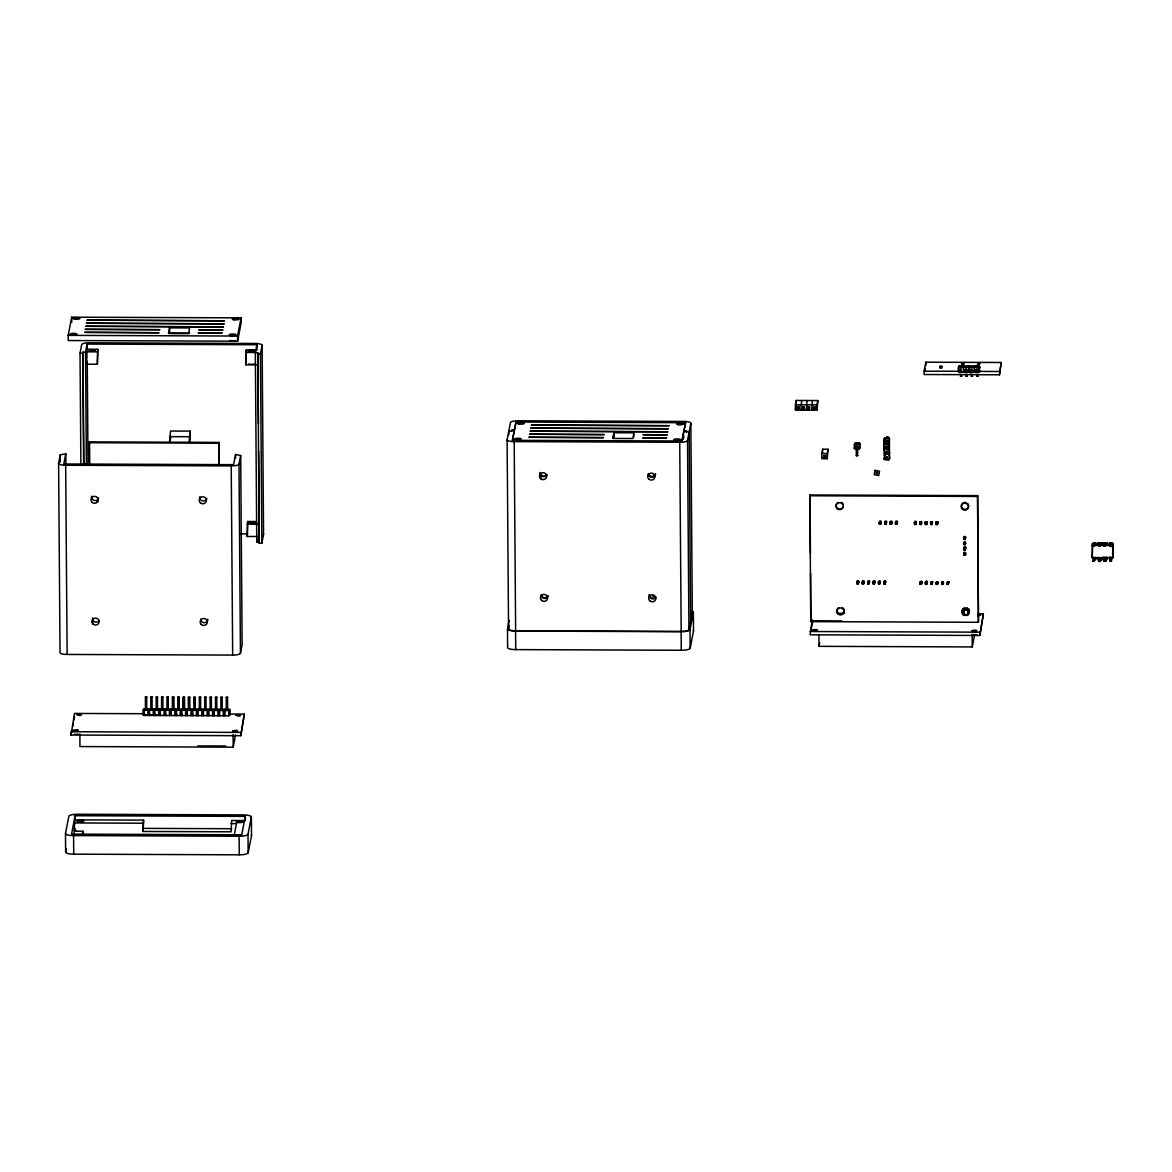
<?xml version="1.0" encoding="UTF-8"?>
<svg xmlns="http://www.w3.org/2000/svg" width="1172" height="1172" viewBox="0 0 1172 1172"><rect width="100%" height="100%" fill="white"/><g stroke="black" fill="none" stroke-linecap="round" stroke-linejoin="round"><path stroke-width="1.5" d="M1093.549 543.471L1093.286 544.775L1095.439 544.628L1095.674 543.442M857.069 581.283L858.505 581.078L858.505 582.308L858.212 583.832L856.937 583.832C855.882 578.997 861.317 584.139 857.084 583.334C855.736 577.972 861.596 583.202 857.245 582.528M869.829 581.839L869.053 582.836M881.491 522.067L879.381 522.932L879.381 524.162L880.655 524.177L880.978 522.566M875.22 581.869L873.638 582.748M886.882 522.082L885.549 523.078M886.003 581.913L884.201 582.63M897.664 522.126L896.082 523.02M916.504 522.199C915.596 525.246 912.842 520.529 915.977 521.306M921.749 523.034C917.793 526.155 922.1 518.551 921.295 524.485L920.02 524.47L920.02 523.239L920.313 521.716L921.588 521.496L919.815 521.95M1112.55 552.774A3.194 3.091 11 0 0 1113.371 552.891L1113.048 557.755L1092.245 557.682L1092.509 543.574L1113.312 543.662L1113.283 553.389A3.194 3.091 11 0 1 1112.448 553.287M1113.312 543.662L1111.847 544.335L1111.862 542.958L1109.737 542.944C1111.041 545.024 1106.031 545.009 1107.32 542.944L1103.497 542.929C1102.5 546.313 1095.644 543.486 1093.564 542.885L1093.007 546.255L1094.384 546.255L1095.674 543.032L1092.333 544.072M1107.071 544.262L1104.2 546.298L1107.071 544.672L1107.32 542.944M1111.862 542.958L1111.29 546.328L1110.236 546.313L1109.737 542.944M1113.048 557.755L1113.122 544.16M1110.031 561.388L1109.825 557.315L1111.979 557.257L1111.408 561.388L1110.031 560.963L1111.95 558.165L1109.825 558.15M68.181 335.368L71.712 317.187L241.08 317.861L241.124 323.018L237.579 341.199L68.225 340.539L68.181 335.368L237.55 336.042L241.08 317.861M65.779 453.813L63.801 463.98L233.594 464.654L235.572 454.487L240.685 455.527L242.121 644.703L240.436 653.346A7.442 1.773 -0.4 0 1 232.671 655.089L67.126 654.445A7.442 1.773 -0.4 0 1 60.036 652.628L58.6 463.453L60.285 454.809L65.779 453.813L65.866 464.727M80.883 464.156L80.033 353.197L81.718 344.553A7.442 1.773 -0.4 0 1 89.482 342.81L255.027 343.469A7.442 1.773 -0.4 0 1 262.118 345.271L263.554 534.447L261.869 543.09L259.115 543.076L257.884 352.831L255.335 352.816L256.771 542.006L259.32 542.006L258.631 451.059M83.637 464.171L82.787 353.212L82.992 352.142L85.541 352.142L87.109 344.07L256.902 344.744L256.946 349.901L246.325 349.857L245.827 352.45L245.915 364.829L256.536 364.873M87.153 349.227L97.759 349.271L97.364 364.243L86.743 364.199L87.109 344.07M86.743 364.199L87.255 361.606L88.032 464.127M97.364 364.243L97.759 349.271M89.409 464.434L89.409 441.888L218.871 442.401L219.032 464.127M229.712 714.056L244.318 714.114L240.787 735.708L70.994 735.034L74.525 713.44L143.907 713.719M70.994 735.034L71.975 730.053M72.62 726.728L73.265 723.402M73.909 720.062L74.554 716.737M65.486 833.526L68.84 816.254A8.497 2.036 -0.4 0 1 77.733 814.247L243.278 814.906A8.497 2.036 -0.4 0 1 251.365 816.972L251.511 835.548L248.142 852.82A8.497 2.036 -0.4 0 1 239.264 854.813L73.719 854.168A8.497 2.036 -0.4 0 1 65.632 852.103L65.486 833.526A8.497 2.036 -0.4 0 0 73.587 835.592L239.117 836.251A8.497 2.036 -0.4 0 0 248.01 834.244L251.365 816.972M65.632 852.103L66.291 848.645M169.574 327.838L168.475 333.537L188.531 333.61L189.63 327.926L169.574 327.838L169.618 332.995L189.674 333.082M75.111 815.712L71.536 834.112L241.74 834.786L245.314 816.386L75.111 815.712L73.909 834.728M82.187 834.757L82.875 831.226L74.598 831.197M169.515 441.917L170.57 431.047L190.201 431.12L189.805 442.518M170.174 442.445L170.614 436.614M189.146 441.99L190.201 431.12M145.416 697.047L146.69 697.047L145.416 697.047L145.445 709.734L146.778 709.426L145.445 709.734M143.336 709.998L144.39 708.943L228.95 709.265L229.756 709.485L229.8 714.715L228.73 715.784L144.185 715.447L143.38 715.242L143.336 709.998L228.701 710.54L229.756 709.485M143.38 715.242L143.497 709.133M150.807 697.062L152.082 697.076L150.807 697.062L150.836 709.749L152.17 709.456L150.836 709.749M148.888 709.163L148.771 715.257L148.932 714.393M156.198 697.091L157.473 697.091L156.198 697.091L156.228 709.778L157.561 709.47L156.228 709.778M154.279 709.177L154.162 715.286L154.323 714.422M161.59 697.106L162.864 697.12L161.59 697.106L161.619 709.793L162.952 709.5L161.619 709.793M159.67 709.207L159.539 715.301L160.608 714.246M166.981 697.135L168.241 697.135L166.981 697.135L167.01 709.822L168.285 709.822L168.241 697.135M245.314 816.386L245.358 820.517L231.66 820.459L231.118 831.812L143.043 831.461L143.57 820.122L75.14 819.843M165.062 709.221L164.93 715.33L165.999 714.261M143.043 831.461L143.57 820.122M218.871 464.947L218.871 442.401M172.372 697.15L173.632 697.164L172.372 697.15L172.401 709.836L173.676 709.836L173.632 697.164M170.453 709.25L170.321 715.345L171.39 714.29M172.401 709.836L173.734 709.543M177.763 697.179L179.023 697.179L177.763 697.179L177.792 709.866L179.067 709.866L179.023 697.179M175.844 709.265L175.712 715.374L176.767 714.305M177.792 709.866L179.126 709.558M245.915 364.829L246.325 349.857M183.081 697.501L184.414 697.208L184.458 709.88L183.184 709.88L183.081 697.501L184.414 697.208M181.235 709.28L181.103 715.389L182.158 714.319M183.184 709.88L183.14 697.193M188.472 697.516L189.805 697.223L189.849 709.91L188.575 709.895L188.472 697.516L189.805 697.223M255.335 352.816L256.902 344.744M186.626 709.309L186.495 715.418M188.575 709.895L188.531 697.223M189.849 709.91L188.633 709.602M240.436 653.346L239 464.171L240.685 455.527M261.869 543.09L260.433 353.915L262.118 345.271M193.863 697.545L195.197 697.237L195.241 709.924L193.966 709.924L193.863 697.545L195.197 697.237M192.018 709.324L191.886 715.433L192.94 714.363M199.313 697.267L200.588 697.267L199.313 697.267L199.357 709.939L200.69 709.646L199.357 709.939M197.409 709.353L197.277 715.447L198.332 714.393M204.704 697.281L205.979 697.281L204.704 697.281L204.748 709.968L206.082 709.661L204.748 709.968M202.8 709.368L202.668 715.477M210.096 697.296L211.37 697.311L210.096 697.296L210.14 709.983L211.473 709.69L210.14 709.983M208.191 709.397L208.059 715.491L209.114 714.437M257.84 536.512L247.233 536.468L247.644 521.496L256.478 521.54M215.487 697.325L216.761 697.325L215.487 697.325L215.531 710.012L216.864 709.705L215.531 710.012M213.582 709.412L213.451 715.521M247.233 536.468L247.644 521.496M220.878 697.34L222.153 697.355L220.878 697.34L220.922 710.027L222.255 709.734M218.974 709.441L218.842 715.535M226.269 697.369L227.544 697.369L226.269 697.369L226.313 710.056L227.646 709.749L226.313 710.056M256.771 542.006L257.313 539.252M224.365 709.456L224.233 715.565M259.115 543.076L259.32 542.006M79.857 733.921L79.96 746.564L233.199 747.165L235.572 734.917M240.787 735.708L244.318 714.114M234.078 835.929L236.466 823.579L231.045 823.564M507.11 439.808L510.465 422.521A7.442 1.773 -0.4 0 1 518.244 420.777L683.789 421.437A7.442 1.773 -0.4 0 1 690.865 423.238L692.3 612.414L688.946 629.701A7.442 1.773 -0.4 0 1 681.181 631.444L515.636 630.785A7.442 1.773 -0.4 0 1 508.545 628.983L507.11 439.808A7.442 1.773 -0.4 0 0 514.186 441.61L679.731 442.269A7.442 1.773 -0.4 0 0 687.51 440.511L690.865 423.238M511.549 431.179L511.754 430.109L514.303 430.124M512.164 430.153L511.974 431.179L508.795 431.164L508.809 434.797M512.545 440.276L516.076 422.096M691.861 611.183A8.497 2.036 -0.4 0 1 693.37 612.429L693.502 630.99L690.147 648.263A8.497 2.036 -0.4 0 1 681.269 650.27L515.724 649.61A8.497 2.036 -0.4 0 1 507.623 647.545L507.491 628.983L509.161 620.34M508.545 628.983L509.219 625.526M613.059 438.387L614.143 432.805M681.899 440.95L685.444 422.755M683.232 439.485L683.877 436.189M686.206 430.842L686.001 431.867L689.195 431.882L690.63 621.057M686.426 431.867L686.631 430.798L684.082 430.842M690.147 648.263L690.015 629.701L693.37 612.429M795.436 404.794L796.271 400.472L817.836 400.56L817.031 410.024L795.466 409.951L795.436 404.794L816.987 404.867L817.836 400.56M795.466 409.951L796.271 400.472M797.194 408.354L797.502 406.757L798.777 406.757L798.469 409.599L797.209 409.599L797.194 408.354L798.469 408.354M797.209 409.599L797.502 406.757M798.469 409.599L798.879 406.259M801.663 400.487L800.857 409.966M802.586 408.383L802.893 406.772L804.168 406.787L803.86 409.614L802.6 409.614L802.586 408.383L803.86 408.383L804.168 406.787M802.6 409.614L802.893 406.772M807.054 400.516L806.248 409.98M807.977 408.398L808.284 406.801L809.559 406.801L809.251 409.643L807.977 409.643L807.977 408.398L809.251 408.398L809.559 406.801M807.977 409.643L808.284 406.801M812.445 400.531L811.639 410.01M813.368 408.413L813.676 406.816L814.95 406.831L814.643 409.658L813.368 409.658L813.368 408.413L814.643 408.427L814.95 406.831M813.368 409.658L813.676 406.816M809.837 495.771L809.999 494.965L977.668 495.624L978.459 622.288L810.79 621.629L809.837 495.771L977.507 496.445L977.668 495.624M821.792 453.535L822.627 449.213L828.018 449.242L827.227 458.721L821.836 458.692L821.792 453.535L827.183 453.564L828.018 449.242M823.55 457.109L823.857 455.498L825.132 455.512L824.839 458.34L823.564 458.34L823.55 457.109L824.824 457.109L825.132 455.512M823.564 458.34L823.857 455.498M810.79 621.629L810.599 573.386M977.902 613.864L983.381 613.894L979.851 635.473L810.072 634.814L812.299 619.871M811.039 629.818L812.65 621.512M854.3 444.891L855.399 442.782L859.091 442.796L859.94 443.631L859.721 448.422L858.886 449.242L854.329 448.407L855.399 442.782M854.329 448.407L854.549 443.602M855.194 449.228L855.443 447.938M856.307 455.703L857.64 455.395L856.307 455.703L856.234 446.722L857.64 446.034C858.563 448.217 855.37 448.202 856.366 446.034M857.582 455.703L857.64 446.034M974.635 634.697L972.262 646.944L819.023 646.329L819.711 642.842M859.721 448.422L859.091 442.796M858.886 449.242L859.135 447.953M859.691 444.921L859.94 443.631M883.937 439.793L885.036 437.683L888.64 437.698L889.489 438.518L889.27 443.397L888.435 444.217L883.966 443.382L885.036 437.683M883.966 443.382L884.186 438.504M856.937 583.832L857.245 582.308L858.505 582.308M884.01 448.627L884.23 443.734L884.01 448.627L889.328 450.297L889.343 453.886L884.904 454.692L884.01 450.268L885.109 448.158L884.01 450.268M858.212 583.832L858.505 581.078M885.666 442.503L885.959 440.98L887.233 440.98L886.94 443.748L885.666 443.734L885.666 442.503L886.94 442.503L887.233 440.98M885.666 443.734L885.959 440.98M884.04 453.857L884.289 452.568L885.153 453.403L884.084 459.102L888.552 459.951L889.636 457.827L888.757 453.418L889.607 452.597L888.713 448.173L889.519 442.108M884.054 455.512L885.153 453.403M885.695 447.733L886.003 446.21L887.277 446.224L886.984 448.979L885.71 448.979L885.695 447.733L886.97 447.748L887.277 446.224M885.71 448.979L886.003 446.21M884.084 459.102L884.333 457.812M885.739 452.978L886.032 451.454L887.307 451.454L887.028 454.223L885.754 454.223L885.739 452.978L887.014 452.978L887.307 451.454M889.27 443.397L888.64 437.698M885.754 454.223L886.032 451.454M884.933 459.937L885.197 458.633M885.783 458.223L886.076 456.699L887.351 456.699L887.058 459.468L885.783 459.453L885.783 458.223L887.058 458.223L887.351 456.699M889.24 439.808L889.489 438.518M885.783 459.453L886.076 456.699M863.896 582.337L863.603 583.861L862.328 583.846L862.621 581.092L864.291 581.312M862.328 583.846L862.636 582.323M888.713 448.173L888.464 449.462L889.563 447.352M889.314 448.642L889.533 443.763M863.603 583.861L863.896 581.092L862.446 581.297M889.328 450.297L889.577 449.008M889.343 453.886L889.607 452.597M888.552 459.951L889.636 457.827M889.387 459.116L889.607 454.238M869.287 582.352L868.994 583.876L867.719 583.876L868.013 581.107L869.683 581.327M879.381 522.932L879.894 521.159L881.344 521.555M867.719 583.876L868.027 582.352M879.381 524.162L879.703 522.566M868.994 583.876L869.287 581.122L867.837 581.327M873.111 583.89L873.404 582.367L874.678 582.367L874.385 583.905L873.111 583.89L873.404 581.136L874.898 581.136M884.772 524.192L885.094 522.595L886.369 522.595L886.047 524.192L884.772 524.192L885.08 521.35L886.559 521.35M874.385 583.905L874.678 581.136L873.228 581.341M886.047 524.192L886.354 521.35L884.904 521.569M880.069 582.396L879.776 583.92L878.502 583.92L878.795 581.151L880.465 581.371M878.502 583.92L878.795 582.396M890.163 524.206L890.486 522.609L891.76 522.609L891.438 524.221L890.163 524.206L890.471 521.379L892.126 521.599M879.776 583.92L880.069 581.151L878.619 581.371M891.438 524.221L891.746 521.379L890.295 521.584M924.093 371.202L925.851 362.192L1001.196 362.485L999.467 374.806L924.122 374.513L924.093 371.202L960.923 371.246L961.318 369.209L960.044 369.209L959.648 371.231L959.663 372.476L960.937 372.476L961.318 369.209M924.708 371.495L925.294 368.491M883.893 583.934L884.186 582.411L885.461 582.411L885.168 583.934L883.893 583.934L883.893 582.704L884.186 581.18L885.461 581.019M895.554 524.236L895.877 522.624L897.151 522.639L896.829 524.236L895.554 524.236L895.554 522.99L895.862 521.394L897.122 521.232M885.168 583.934L885.461 581.18L884.01 581.385M896.829 524.236L897.137 521.394L895.686 521.613M914.629 523.21L914.922 521.687L916.196 521.701L915.903 524.455L914.629 524.455L914.629 523.21L915.903 523.225L916.196 521.701M914.629 524.455L914.922 521.687M920.02 524.47L920.328 522.946M921.295 524.485L921.588 521.716M925.411 523.254L925.704 521.73L926.979 521.73L926.686 524.499L925.411 524.499L925.411 523.254L926.686 523.269M925.411 524.499L925.704 521.73M926.686 524.499L926.993 522.976L925.719 522.976M963.399 371.597L962.549 372.418L958.007 371.568L959.062 365.957L963.618 366.792L963.399 371.597L964.248 372.418L967.94 372.432L969.039 370.323M957.978 368.067L959.062 365.957M958.857 372.403L959.106 371.114M959.663 372.476L960.044 369.209M930.802 523.283L931.095 521.76L932.37 521.76L932.077 524.514L930.802 524.514L930.802 523.283L932.077 523.283L932.37 521.76M930.802 524.514L932.648 521.994M920.079 583.055L920.372 581.532L921.646 581.546L921.353 584.301L920.079 584.301L919.903 582.865L921.236 581.869L921.719 583.597L919.947 583.129L921.353 583.07L921.646 581.546M920.079 584.301L920.386 582.777L921.646 582.777M974.43 370.352L973.331 372.462L969.64 372.447L968.16 365.986L964.453 365.972L963.369 368.096L962.769 365.972M965.039 371.26L965.435 369.224L966.71 369.239L966.329 372.506L965.054 372.491L965.039 371.26L966.314 371.26L966.71 369.239M936.194 523.298L936.487 521.774L937.761 521.774L937.468 524.543L936.194 524.543L936.194 523.298L937.468 523.298M936.194 524.543L936.487 521.774M925.47 583.085L925.763 581.561L927.037 581.561L926.744 584.33L925.47 584.315L925.47 583.085L926.744 583.085M925.47 584.315L925.777 582.792M937.468 524.543L937.761 523.02M974.401 366.836L975.236 366.016L979.792 366.865L978.723 372.476L974.181 371.641L974.401 366.836L973.536 366.016L969.845 366.001L968.761 368.111L968.16 365.986M926.744 584.33L927.037 582.806M967.94 372.432L968.189 371.143M969.64 372.447L969.889 371.158M970.431 371.275L970.826 369.253L972.101 369.253L971.705 372.52L970.445 372.52L970.431 371.275L971.705 371.29L972.101 369.253M970.445 372.52L970.826 369.253M932.136 584.345L932.429 581.59L932.136 584.345L930.861 584.345L931.154 581.576M930.861 584.345L931.169 582.821M975.236 366.016L974.152 368.125L973.536 366.016M973.331 372.462L973.58 371.172M975.031 372.462L975.28 371.172M976.217 369.268L975.837 372.535L977.096 372.55L977.492 370.513L977.492 369.268L976.217 369.268L975.837 372.535M977.492 369.268L977.096 372.55M937.82 582.85L937.527 584.374L936.252 584.359L936.545 581.605M936.252 584.359L936.545 582.836M979.572 371.656L978.928 366.03M937.527 584.374L937.82 581.605M978.723 372.476L979.821 370.367M979.543 368.155L979.792 366.865M943.211 582.865L942.918 584.389L941.643 584.389L941.936 581.62M942.918 584.389L943.211 581.634M948.309 584.418L948.602 581.649L948.309 584.418L947.035 584.403C948.294 578.104 948.719 587.802 947.328 581.649M947.035 584.403L947.328 582.88L948.602 582.894M963.882 539.457L964.19 537.86L965.464 537.86L965.157 539.457L963.882 539.457L964.19 536.615L965.625 536.835M965.508 543.105L965.201 544.702L963.926 544.702L964.234 541.86M965.157 539.457C967.53 533.729 961.113 537.948 965.259 538.241M963.97 549.932L964.278 548.335L965.552 548.35L965.245 549.946L963.97 549.932L964.263 547.104L965.713 547.324M965.201 544.702L965.494 541.86M963.999 555.176L964.307 552.334L963.999 555.176L965.274 555.191L965.596 553.58L964.146 552.994L964.16 554.781L965.699 554.151L964.322 553.58M999.467 374.806L1001.196 362.485M965.245 549.946C967.779 544.76 961.333 547.734 965.083 548.833M965.274 555.191L965.582 552.349M968.819 609.25L963.428 609.235L963.296 615.329M979.851 635.473L983.381 613.894M1094.458 559.44L1094.179 561.315L1093.11 561.315L1093.652 558.106L1095.776 558.106L1095.556 559.703L1094.458 559.44L1095.556 559.703M1093.11 561.315L1093.681 557.183M1100.376 544.394L1101.68 544.658L1100.376 544.394L1100.083 546.284L1098.809 546.269L1099.102 544.804C1092.67 541.933 1109.225 543.017 1098.091 543.032L1098.091 544.277M1097.856 544.643L1098.091 543.471M1098.809 546.269L1099.102 544.394L1097.856 544.233M1097.974 559.703L1099.219 559.864L1097.974 559.703L1098.193 558.121L1102.017 558.136L1102.017 557.286L1102.046 558.473M1101.68 544.658L1101.914 543.046L1101.914 544.291M1100.493 559.454L1101.797 559.718L1100.493 559.454L1100.2 561.344L1098.926 561.344L1099.219 559.454M1103.248 544.658L1104.493 544.819L1103.248 544.658L1103.497 542.929L1107.291 543.076M1104.2 546.298L1104.493 544.409M1101.797 559.718L1102.017 558.136M1103.365 559.322L1103.584 558.15L1107.408 558.165L1105.592 561.359L1104.317 561.359L1104.61 559.469L1103.365 559.322L1104.61 559.879L1104.317 561.359M1103.365 559.733L1103.614 557.213M1107.071 544.672L1107.291 543.5M1105.592 561.359L1105.885 559.484L1107.188 559.747M1110.236 546.313L1110.514 544.438L1109.488 544.687M1109.606 559.747L1109.855 557.242M1092.245 557.682L1092.509 543.574M1095.791 558.502L1095.805 557.183M1098.208 558.517L1098.223 557.198M1107.423 558.546L1107.437 557.227L1103.584 557.286M930.597 521.994L932.37 521.54M920.093 581.781L921.866 581.327M925.484 581.795L926.51 581.034L927.535 581.81M963.911 552.554L965.113 554.063M879.513 521.54L880.963 521.335L880.655 524.177M925.309 521.73L927.257 521.98M963.618 366.792L964.453 365.972M883.981 445.038L884.816 444.203M969.01 366.821L969.845 366.001M932.37 522.99L931.095 523.152M965.142 544.306C967.354 542.021 961.816 542.006 964.073 544.291M942.815 583.949C945.57 582.308 940.222 580.902 941.79 583.671M225.639 745.963L197.702 745.978M962.402 613.791L962.373 610.29L963.267 610.099L968.658 610.114L968.673 613.601M78.48 734.273L74.437 734.258M976.73 634.682L972.672 634.667M926.51 523.239L925.162 522.243M977.961 367.29L979.059 367.041L978.049 366.777M977.697 615.827L980.7 615.154L977.961 614.45M86.655 351.82L97.261 351.864M245.827 352.45L256.434 352.494M80.033 353.197L82.787 353.212M257.679 353.9L260.433 353.915M958.813 367.246L962.505 367.261M964.204 367.261L967.896 367.276M969.596 367.29L973.287 367.305M974.987 367.305L978.679 367.319M960.058 370.44L961.333 370.455M966.71 370.469L965.45 370.469L965.435 369.224M970.841 370.484L972.101 370.484M976.217 370.513L977.492 370.513M972.526 371.392L999.438 371.509M797.517 407.988L798.791 408.002M802.908 408.017L804.182 408.017M808.299 408.032L809.574 408.046M813.69 408.061L814.965 408.061M884.787 438.973L888.391 438.987M169.486 436.629L189.117 436.717M885.973 442.21L887.233 442.225M855.15 444.071L858.842 444.085M89.248 442.708L218.71 443.206M856.234 446.722L857.508 446.722M856.38 447.265L857.655 447.279M886.003 447.455L887.277 447.455M886.047 452.7L887.321 452.7M823.872 456.743L825.147 456.743M886.091 457.93L887.365 457.944M58.6 463.453A7.442 1.773 -0.4 0 0 65.676 465.255L231.221 465.914A7.442 1.773 -0.4 0 0 239 464.171M914.936 522.932L916.211 522.932M884.772 522.946L886.047 522.961M890.163 522.976L891.438 522.976M895.554 522.99L896.829 523.005M920.02 523.239L921.295 523.239M247.131 524.089L257.752 524.133M240.48 533.846L247.732 533.875M963.882 538.226L965.157 538.226M1109.723 543.076L1111.847 543.09M963.911 543.456L965.186 543.471M1092.158 545.405L1112.946 545.478M1098.809 545.859L1100.083 546.284M1110.236 545.903L1111.29 546.328M963.955 548.701L965.23 548.701M963.999 553.946L965.274 553.946M1093.11 560.905L1094.179 561.315M1104.317 560.948L1105.592 560.948M1110.031 560.963L1111.408 561.388M856.937 582.587L858.212 582.601M862.328 582.616L863.603 582.616M867.719 582.63L868.994 582.645M873.111 582.66L874.385 582.66M878.502 582.674L879.776 582.674M883.893 582.704L885.153 582.704M930.861 583.099L932.927 581.825M936.252 583.129L937.527 583.129M941.643 583.143L942.918 583.158M947.035 583.173L948.294 583.173M837.335 613.308L844.631 613.337M810.951 620.808L841.936 620.926M810.042 631.503L979.836 632.177M507.491 628.983A8.497 2.036 -0.4 0 0 515.577 631.049L681.122 631.693A8.497 2.036 -0.4 0 0 690.015 629.701M183.242 709.573L184.517 709.587M70.979 731.738L240.758 732.412M74.539 822.949L142.969 823.213M143.643 828.37L231.719 828.721M937.014 523.313L936.091 521.76L938.039 522.023M891.218 523.137L890.149 522.097M962.622 609.03L963.428 609.235M228.98 714.51L229.8 714.715M207.415 714.422L208.235 714.627M196.632 714.378L197.453 714.583M191.256 714.363L192.061 714.568M180.473 714.319L181.279 714.524M175.082 714.305L175.888 714.51M169.691 714.275L170.497 714.481M164.3 714.261L165.106 714.466M158.909 714.231L159.714 714.437M947.562 583.041L949.1 581.898M920.606 582.938L922.144 581.781M888.435 444.217L889.284 445.052M888.508 454.707L889.358 455.527M1100.2 561.344L1098.926 561.344M1094.384 546.255L1093.007 546.255M977.507 496.445L978.459 622.288M971.705 371.29L971.705 372.52M972.159 634.301L972.262 646.944M966.314 371.26L966.329 372.506M967.764 610.319L967.808 615.549M964.19 536.615L964.19 537.86M964.263 547.104L964.278 548.335M964.073 610.304L964.117 615.534M960.923 371.246L960.937 372.476M932.077 523.283L932.077 524.514M925.851 362.192L925.865 365.488M921.353 583.07L921.353 584.301M915.903 523.225L915.903 524.455M888.083 437.874L888.068 436.643L886.794 436.643L886.808 437.874M886.94 442.503L886.94 443.748M886.97 447.748L886.984 448.979M887.014 452.978L887.028 454.223M887.058 458.223L887.058 459.468M858.285 442.708L858.3 443.954M857.025 442.708L857.025 443.939M827.183 453.564L827.227 458.721M824.824 457.109L824.839 458.34M822.627 449.213L822.656 452.656M816.987 404.867L817.031 410.024M818.95 635.502L819.023 646.329M814.643 408.427L814.643 409.658M809.251 408.398L809.251 409.643M809.999 494.965L810.438 553.331M803.86 408.383L803.86 409.614M687.51 440.511L688.946 629.701M679.731 442.269L681.181 631.444M681.122 631.693L681.269 650.27M633.774 434.27L633.803 437.053M614.143 434.197L614.172 436.98M514.186 441.61L515.636 630.785M515.577 631.049L515.724 649.61M257.884 352.831L258.426 423.766M248.01 834.244L248.142 852.82M237.55 336.042L237.579 341.199M239.117 836.251L239.264 854.813M235.572 454.487L235.601 458.135M231.221 465.914L232.671 655.089M233.096 734.536L233.199 747.165M229.58 710.335L229.624 715.579M228.701 710.54L228.73 715.784M227.544 697.369L227.588 710.056M225.009 710.525L225.039 715.77M223.31 710.525L223.339 715.755M222.153 697.355L222.197 710.027M219.618 710.51L219.647 715.74M217.919 710.496L217.963 715.74M216.761 697.325L216.805 710.012M214.227 710.481L214.256 715.726M212.528 710.481L212.572 715.711M211.37 697.311L211.414 709.998M208.836 710.466L208.865 715.696M207.136 710.452L207.18 715.696M205.979 697.281L206.023 709.968M203.445 710.437L203.474 715.682M201.745 710.437L201.789 715.682M200.588 697.267L200.632 709.954M198.053 710.422L198.097 715.667M196.354 710.408L196.398 715.653M193.922 697.237L193.966 702.541M192.662 710.393L192.706 715.638M190.963 710.393L191.007 715.638M187.271 710.379L187.315 715.623M185.572 710.364L185.616 715.609M184.356 697.501L184.458 709.88M181.88 710.364L181.924 715.594M180.18 710.349L180.224 715.594M178.964 697.487L179.067 709.866M176.489 710.335L176.532 715.579M174.789 710.335L174.833 715.565M173.573 697.457L173.676 709.836M171.097 710.32L171.141 715.55M169.398 710.305L169.442 715.55M168.182 697.443L168.285 709.822M165.706 710.291L165.75 715.535M164.007 710.291L164.051 715.521M162.864 697.12L162.893 709.793M160.315 710.276L160.359 715.506M158.616 710.261L158.66 715.506M157.473 697.091L157.502 709.778M154.924 710.247L154.968 715.491M153.224 710.247L153.268 715.477M152.082 697.076L152.111 709.763M149.533 710.232L149.577 715.462M147.833 710.217L147.877 715.462M146.69 697.047L146.72 709.734M144.141 710.203L144.185 715.447M89.409 441.888L89.585 465.43M85.541 352.142L86.406 464.932M82.992 352.142L83.857 464.918M82.875 831.226L82.904 834.317M71.712 317.187L71.756 322.344M73.587 835.592L73.719 854.168M65.676 465.255L67.126 654.445M60.285 454.809L60.329 462.09M235.015 340.539A3.399 0.806 -0.4 0 1 230.21 340.525M263.392 533.993A7.442 1.773 -0.4 0 1 263.554 534.447M254.163 363.965A3.194 0.762 -0.4 0 1 248.64 363.95M99.21 620.515A3.619 3.501 11 0 1 92.573 617.834M207.913 619.197A3.619 3.501 11 0 1 204.338 622.684A3.619 3.501 11 0 1 200.69 619.168M93.452 623.211A5.318 5.157 11 0 1 92.339 622.376M206.873 498.378A3.619 3.501 11 0 1 202.478 500.84A3.619 3.501 11 0 1 199.885 496.532M98.638 497.954A3.619 3.501 11 0 1 94.229 500.415A3.619 3.501 11 0 1 91.65 496.108M97.833 501.513A5.318 5.157 11 0 1 96.544 502.012M170.16 438.973A9.83 2.344 -0.4 0 1 170.599 438.357M189.571 438.431A9.83 2.344 -0.4 0 1 189.791 439.046M251.321 835.021A8.497 2.036 -0.4 0 1 251.511 835.548M75.902 830.465A6.168 1.48 -0.4 0 1 74.437 829.791M74.598 829.029A6.168 1.48 -0.4 0 1 75.272 828.677M692.139 611.96A7.442 1.773 -0.4 0 1 692.3 612.414M1112.506 546.797A3.194 3.091 11 0 1 1113.327 546.694M1112.404 547.309A3.194 3.091 11 0 1 1113.224 547.207M548.071 596.021A3.619 3.501 11 0 1 540.966 595.083M655.954 597.295A3.619 3.501 11 0 1 649.317 594.6M655.5 473.825A3.619 3.501 11 0 1 651.91 477.312A3.619 3.501 11 0 1 648.277 473.796M546.782 475.143A3.619 3.501 11 0 1 540.16 472.463A3.619 3.501 11 0 0 546.943 474.338M541.025 477.839A5.318 5.157 11 0 1 539.926 477.019M547.866 596.05A3.619 3.501 11 0 1 541.259 595.186M655.544 597.207A3.619 3.501 11 0 1 649.361 594.702M655.544 473.913A3.619 3.501 11 0 1 648.57 473.884M693.326 630.463A8.497 2.036 -0.4 0 1 693.502 630.99M969.288 610.216A3.619 3.501 11 0 1 966.768 614.494A3.619 3.501 11 0 1 962.329 612.004A3.619 3.501 11 0 1 964.849 607.711M966.71 607.726A3.619 3.501 11 0 1 967.589 608.078M968.336 608.634A3.619 3.501 11 0 1 968.922 609.367M967.545 503.418A3.619 3.501 11 0 1 966.563 509.073A3.619 3.501 11 0 1 961.421 506.187A3.619 3.501 11 0 1 965.918 502.51M843.693 608.869A3.619 3.501 11 0 1 842.419 613.659A3.619 3.501 11 0 1 837.482 612.355A3.619 3.501 11 0 1 838.756 607.565M842.375 607.579A3.619 3.501 11 0 1 843.122 608.136M843.283 506.319A3.619 3.501 11 0 1 838.434 508.633A3.619 3.501 11 0 1 836.647 503.638M837.218 502.905A3.619 3.501 11 0 1 837.965 502.349M841.569 502.363A3.619 3.501 11 0 1 842.316 502.935M842.902 503.652A3.619 3.501 11 0 1 843.269 504.502M862.196 582.367C863.53 586.322 865.317 579.583 862.196 582.367M867.588 582.381C868.906 586.337 870.708 579.598 867.588 582.381M879.249 522.609C880.582 526.565 882.37 519.826 879.249 522.609M872.979 582.411C874.297 586.366 876.099 579.627 872.979 582.411M884.64 522.624C885.973 526.58 887.761 519.841 884.64 522.624M878.37 582.425C879.689 586.381 881.491 579.642 878.37 582.425M890.031 522.653C891.365 526.609 893.152 519.87 890.031 522.653M883.747 582.455C885.08 586.41 886.882 579.671 883.747 582.455M895.423 522.668C896.756 526.624 898.543 519.885 895.423 522.668M914.263 522.741C915.596 526.697 917.398 519.958 914.263 522.741M925.045 522.785C926.378 526.741 928.18 520.002 925.045 522.785M930.436 522.8C931.769 526.77 933.571 520.031 930.436 522.8M925.323 582.616C926.656 586.571 928.458 579.832 925.323 582.616M935.827 522.829C937.161 526.785 938.962 520.046 935.827 522.829M930.714 582.63C932.048 586.586 933.85 579.847 930.714 582.63M936.106 582.66C937.439 586.615 939.241 579.876 936.106 582.66M963.531 537.889C964.864 541.845 966.666 535.106 963.531 537.889M963.604 548.379C964.937 552.334 966.739 545.595 963.604 548.379M145.548 714.671L147.115 714.803L145.548 714.671M150.939 714.686L152.506 714.817L150.939 714.686M156.33 714.715L157.898 714.847L156.33 714.715M515.87 422.037L512.311 440.335L682.104 440.994L685.664 422.711L515.87 422.037M613.938 432.746L612.824 438.445L632.88 438.518L633.993 432.834L613.938 432.746M652.892 595.903L654.166 595.903L652.892 595.903M960.498 376.212L961.773 376.212L960.498 376.212M965.889 376.227L967.164 376.241L965.889 376.227M971.28 376.256L972.555 376.256L971.28 376.256M976.672 376.271L977.946 376.271L976.672 376.271M965.435 609.513L966.71 609.528L965.435 609.513M87.109 320.176L224.585 320.791L87.226 320.117M86.508 323.223L223.984 323.838L86.508 323.223M85.922 326.27L223.398 326.885L85.922 326.27M85.322 329.332L159.67 329.684L85.322 329.332M84.736 332.379L159.07 332.731L84.853 332.306M198.874 329.772L222.797 329.933L198.874 329.772M198.273 332.819L222.211 332.98L198.39 332.76M76.854 714.539C81.674 717.513 84.281 712.283 76.854 714.539M73.792 730.303C78.612 733.276 81.22 728.032 73.792 730.303M236.026 715.169C240.787 718.158 243.307 712.928 236.026 715.169M232.964 730.932C237.784 733.892 240.392 728.662 232.964 730.932M531.458 425.084L668.934 425.7L531.458 425.084M530.872 428.132L668.348 428.747L530.872 428.132M530.271 431.179L667.747 431.794L530.271 431.179M529.685 434.226L604.019 434.592L529.685 434.226M529.085 437.273L603.433 437.639L529.085 437.273M643.223 434.68L667.161 434.841L643.223 434.68M642.637 437.727L666.56 437.888L642.637 437.727M939.944 366.367L942.01 366.44L939.944 366.367M939.68 367.656L941.761 367.73L939.68 367.656M961.831 363.027L963.897 363.1L961.831 363.027M961.582 364.316L963.648 364.389L961.582 364.316M961.333 365.605L963.399 365.679L961.45 365.547M977.741 363.086L979.821 363.159L977.741 363.086M977.492 364.375L979.572 364.448L977.492 364.375M977.243 365.664L979.323 365.737L977.243 365.664M812.855 630.067C817.675 633.041 820.283 627.796 812.855 630.067M972.042 630.697C976.847 633.671 979.47 628.426 972.042 630.697M875.015 470.368L874.195 474.704L878.736 475.539L879.557 471.217L875.015 470.368M877.506 472.331L876.231 472.331L876.246 473.561L877.52 473.576L877.506 472.331M516.032 439.778A3.399 0.806 -0.4 0 0 521.262 439.09A3.399 0.806 -0.4 0 0 516.31 438.372A3.399 0.806 -0.4 0 0 516.032 439.778M678.266 424.703A3.399 0.806 -0.4 0 0 683.496 424.015A3.399 0.806 -0.4 0 0 678.529 423.297A3.399 0.806 -0.4 0 0 678.266 424.703M519.093 424.074A3.399 0.806 -0.4 0 0 524.323 423.4A3.399 0.806 -0.4 0 0 519.357 422.667A3.399 0.806 -0.4 0 0 519.093 424.074M675.204 440.408A3.399 0.806 -0.4 0 0 680.449 439.72A3.399 0.806 -0.4 0 0 675.482 439.002A3.399 0.806 -0.4 0 0 675.204 440.408M233.902 319.795A3.399 0.806 -0.4 0 0 239.132 319.121A3.399 0.806 -0.4 0 0 234.18 318.388A3.399 0.806 -0.4 0 0 233.902 319.795M74.73 319.165A3.399 0.806 -0.4 0 0 79.96 318.491A3.399 0.806 -0.4 0 0 75.008 317.759A3.399 0.806 -0.4 0 0 74.73 319.165M71.682 334.87A3.399 0.806 -0.4 0 0 76.913 334.196A3.399 0.806 -0.4 0 0 71.946 333.463A3.399 0.806 -0.4 0 0 71.682 334.87M230.855 335.5A3.399 0.806 -0.4 0 0 236.085 334.811A3.399 0.806 -0.4 0 0 231.133 334.093A3.399 0.806 -0.4 0 0 230.855 335.5M90.478 351.219A3.194 0.762 -0.4 0 0 95.386 350.575A3.194 0.762 -0.4 0 0 90.742 349.901A3.194 0.762 -0.4 0 0 90.478 351.219M249.665 351.849A3.194 0.762 -0.4 0 0 254.558 351.204A3.194 0.762 -0.4 0 0 249.914 350.531A3.194 0.762 -0.4 0 0 249.665 351.849M250.969 523.503A3.194 0.762 -0.4 0 0 255.877 522.859A3.194 0.762 -0.4 0 0 251.218 522.17A3.194 0.762 -0.4 0 0 250.969 523.503M201.232 624.442A3.619 3.501 11 0 0 207.254 622.889A3.619 3.501 11 0 0 202.8 618.582A3.619 3.501 11 0 0 201.232 624.442M92.061 502.29A3.619 3.501 11 0 0 98.082 500.752A3.619 3.501 11 0 0 93.643 496.43A3.619 3.501 11 0 0 92.061 502.29M200.309 502.729A3.619 3.501 11 0 0 206.331 501.177A3.619 3.501 11 0 0 201.877 496.869A3.619 3.501 11 0 0 200.309 502.729M92.984 624.017A3.619 3.501 11 0 0 99.019 622.464A3.619 3.501 11 0 0 94.566 618.157A3.619 3.501 11 0 0 92.984 624.017M237.74 822.51A3.399 0.806 -0.4 0 0 242.97 821.836A3.399 0.806 -0.4 0 0 238.019 821.103A3.399 0.806 -0.4 0 0 237.74 822.51M78.568 821.88A3.399 0.806 -0.4 0 0 83.798 821.206A3.399 0.806 -0.4 0 0 78.832 820.473A3.399 0.806 -0.4 0 0 78.568 821.88M649.742 600.797A3.619 3.501 11 0 0 655.763 599.244A3.619 3.501 11 0 0 651.31 594.937A3.619 3.501 11 0 0 649.742 600.797M540.57 478.645A3.619 3.501 11 0 0 546.592 477.092A3.619 3.501 11 0 0 542.153 472.785A3.619 3.501 11 0 0 540.57 478.645M648.819 479.07A3.619 3.501 11 0 0 654.84 477.517A3.619 3.501 11 0 0 650.387 473.21A3.619 3.501 11 0 0 648.819 479.07M541.493 600.357A3.619 3.501 11 0 0 547.529 598.819A3.619 3.501 11 0 0 543.076 594.497A3.619 3.501 11 0 0 541.493 600.357M963.12 614.392A3.619 3.501 11 0 0 969.141 612.839A3.619 3.501 11 0 0 964.688 608.532A3.619 3.501 11 0 0 963.12 614.392M962.315 509.175A3.619 3.501 11 0 0 968.336 507.623A3.619 3.501 11 0 0 963.897 503.315A3.619 3.501 11 0 0 962.315 509.175M837.892 613.894A3.619 3.501 11 0 0 843.928 612.341A3.619 3.501 11 0 0 839.474 608.034A3.619 3.501 11 0 0 837.892 613.894M837.101 508.677A3.619 3.501 11 0 0 843.122 507.139A3.619 3.501 11 0 0 838.669 502.817A3.619 3.501 11 0 0 837.101 508.677"/></g></svg>
